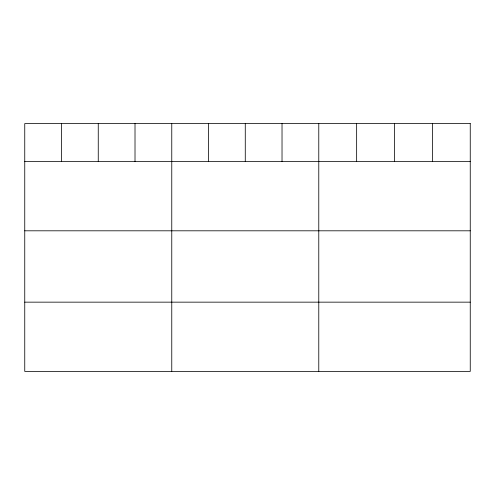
<?xml version="1.0" encoding="UTF-8"?>
<svg xmlns="http://www.w3.org/2000/svg" width="495" height="495" viewBox="0 0 495 495"><rect width="100%" height="100%" fill="white"/><g stroke="black" fill="none" stroke-linecap="round" stroke-linejoin="round"><path stroke-width="0.74" d="M24.75 161.556L470.25 161.556M24.75 230.806L470.25 230.806M24.75 302.154L470.25 302.154M432.382 123.602L432.382 161.556M394.515 123.602L394.515 161.556M356.647 123.602L356.647 161.556M318.78 123.602L318.78 371.399M282.026 123.602L282.026 161.556M245.273 123.602L245.273 161.556M208.519 123.602L208.519 161.556M171.765 123.602L171.765 371.399M135.011 123.602L135.011 161.556M98.258 123.602L98.258 161.556M61.504 123.602L61.504 161.556M470.25 123.602L24.75 123.602L24.75 371.399L470.25 371.399L470.25 123.602"/></g></svg>
